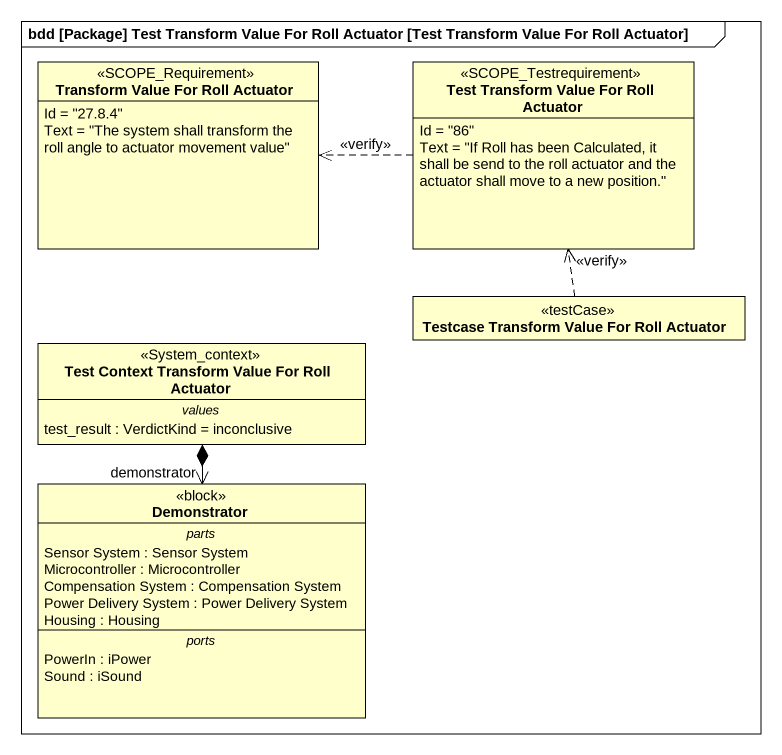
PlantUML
@startuml
mainframe bdd [Package] Test Transform Value For Roll Actuator [Test Transform Value For Roll Actuator]
hide circle
hide empty members
class "Transform Value For Roll Actuator" as Transform_Value_For_Roll <<SCOPE_Requirement>> {
  Id = "27.8.4"
  Text = "The system shall transform the roll angle to actuator movement value"
}
class "Test Transform Value For Roll Actuator" as Test_Transform_Value_For <<SCOPE_Testrequirement>> {
  Id = "86"
  Text = "If Roll has been Calculated, it shall be send to the roll actuator and the actuator shall move to a new position."
}
class "Testcase Transform Value For Roll Actuator" as Testcase_Transform_Value <<testCase>>
class "Test Context Transform Value For Roll Actuator" as Test_Context_Transform <<System_context>> {
  -- values --
  test_result : VerdictKind = inconclusive
}
class Demonstrator <<block>> {
  -- parts --
  Sensor System : Sensor System
  Microcontroller : Microcontroller
  Compensation System : Compensation System
  Power Delivery System : Power Delivery System
  Housing : Housing
  -- ports --
  PowerIn : iPower
  Sound : iSound
}
Test_Transform_Value_For .left.> Transform_Value_For_Roll : <<verify>>
Testcase_Transform_Value .up.> Test_Transform_Value_For : <<verify>>
Test_Context_Transform *--> "demonstrator" Demonstrator
@enduml
